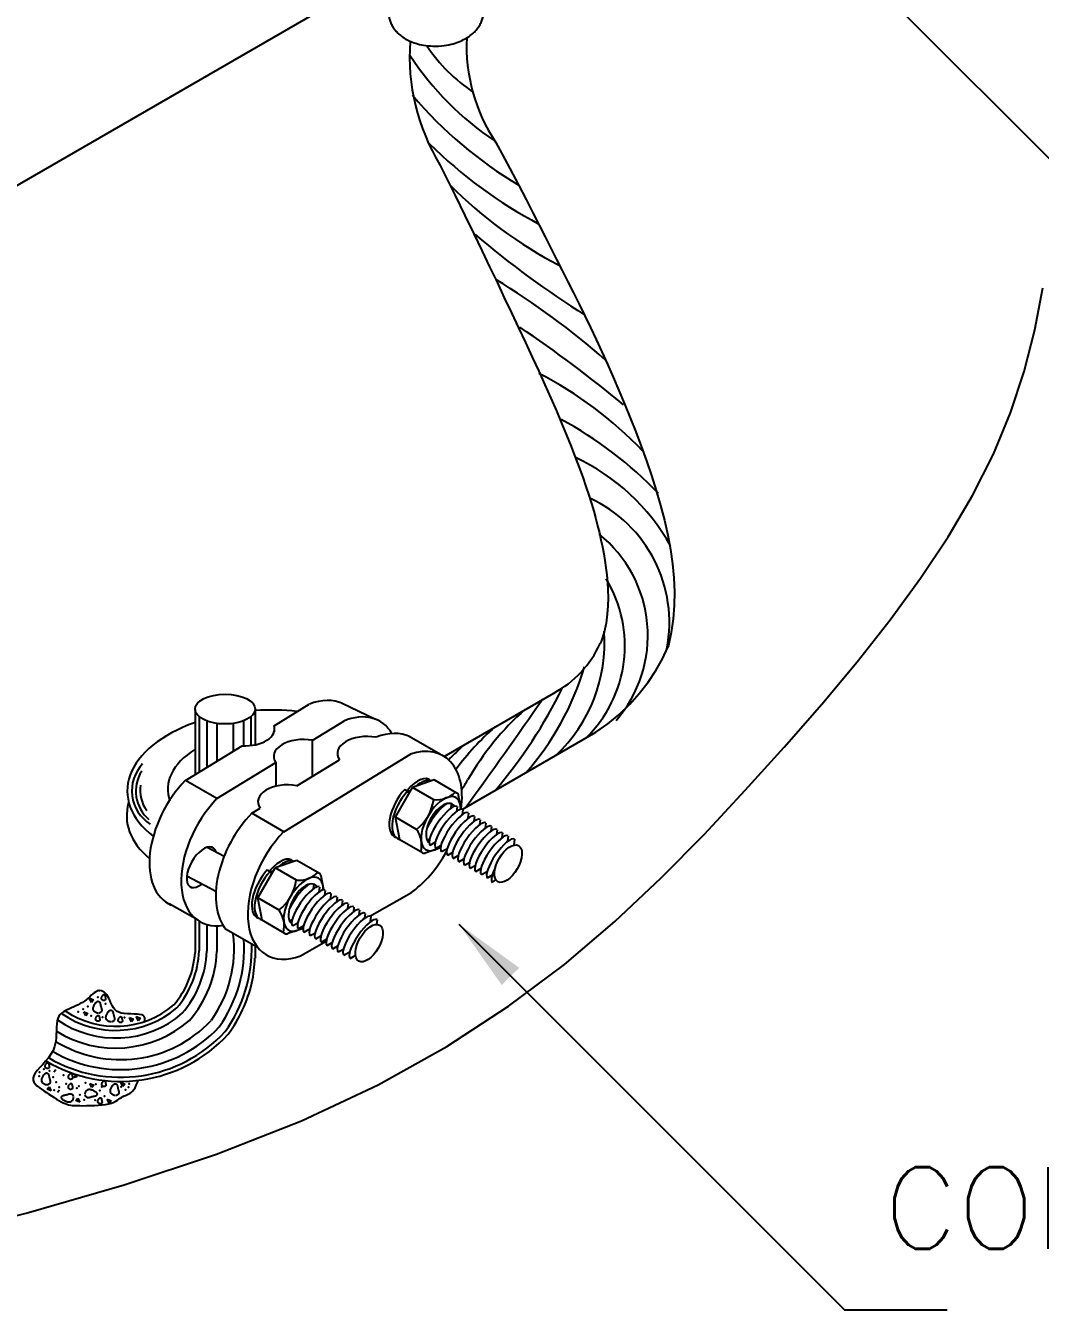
# Model space of a CAD drawing. Header units: millimetres. Extents: x -6284.5 to -6263.9, y -4400.2 to -4386.9.
# Drawn here: x -6270.668 to -6268.185, y -4395.699 to -4392.555 of the extents above; entities that cross this region are included whole.
import ezdxf

# ---------------------------------------------------------------- set-up
doc = ezdxf.new("R2010")
doc.units = ezdxf.units.MM
doc.header["$LTSCALE"] = 10
doc.layers.add('Termotécnica', color=7, linetype='Continuous')
doc.styles.add('r80', font='romans.shx')

msp = doc.modelspace()

# ---------------------------------------------------------------- linework, layer by layer
at = {"layer": 'Termotécnica', "color": 2}
for p, q in [((-6269.1208, -4391.9226), (-6267.5853, -4393.458)), ((-6271.1648, -4393.2202), (-6269.7803, -4392.4208)), ((-6269.6442, -4394.3439), (-6269.3754, -4394.1887)), ((-6270.2539, -4394.2286), (-6270.2539, -4394.3883)), ((-6270.1067, -4394.2271), (-6270.1067, -4394.3152)), ((-6269.5995, -4394.4734), (-6269.2724, -4394.2846)), ((-6269.7634, -4394.4927), (-6269.7211, -4394.4195)), ((-6269.7406, -4394.4246), (-6269.7337, -4394.4286)), ((-6269.7339, -4394.4257), (-6269.727, -4394.4297)), ((-6269.7339, -4394.4257), (-6269.7287, -4394.4329)), ((-6269.6683, -4394.4011), (-6269.7211, -4394.4195)), ((-6269.6691, -4394.4497), (-6269.7211, -4394.4195)), ((-6269.6126, -4394.4333), (-6269.6683, -4394.4011)), ((-6269.7337, -4394.4286), (-6269.7296, -4394.4344)), ((-6269.602, -4394.473), (-6269.6086, -4394.439)), ((-6269.6266, -4394.4595), (-6269.628, -4394.471)), ((-6269.6266, -4394.4595), (-6269.628, -4394.471)), ((-6269.6125, -4394.4665), (-6269.6141, -4394.479)), ((-6269.5986, -4394.4745), (-6269.6002, -4394.487)), ((-6269.5847, -4394.4825), (-6269.5861, -4394.4939)), ((-6269.7528, -4394.5476), (-6269.7634, -4394.4927)), ((-6269.7117, -4394.5225), (-6269.7634, -4394.4927)), ((-6269.5696, -4394.491), (-6269.5711, -4394.5023)), ((-6269.5562, -4394.4991), (-6269.5576, -4394.5104)), ((-6269.5422, -4394.5072), (-6269.5437, -4394.5185)), ((-6269.5283, -4394.5153), (-6269.5297, -4394.5266)), ((-6269.6972, -4394.5798), (-6269.7528, -4394.5476)), ((-6269.6856, -4394.5489), (-6269.6796, -4394.5455)), ((-6269.6856, -4394.5489), (-6269.6796, -4394.5455)), ((-6269.5146, -4394.5232), (-6269.5161, -4394.5346)), ((-6269.5009, -4394.5311), (-6269.5024, -4394.5425)), ((-6269.487, -4394.5389), (-6269.4885, -4394.5502)), ((-6269.4714, -4394.5462), (-6269.4732, -4394.5609)), ((-6270.1823, -4394.5889), (-6270.2242, -4394.5668)), ((-6269.6528, -4394.5674), (-6269.6902, -4394.5804)), ((-6269.6782, -4394.5607), (-6269.6657, -4394.5536)), ((-6269.6643, -4394.5687), (-6269.6518, -4394.5616)), ((-6269.6504, -4394.5767), (-6269.6378, -4394.5696)), ((-6269.6353, -4394.5852), (-6269.6228, -4394.5781)), ((-6270.0048, -4394.5982), (-6270.0576, -4394.6165)), ((-6269.9491, -4394.6303), (-6270.0048, -4394.5982)), ((-6269.6219, -4394.5933), (-6269.6093, -4394.5862)), ((-6269.6079, -4394.6014), (-6269.5954, -4394.5943)), ((-6269.594, -4394.6095), (-6269.5815, -4394.6024)), ((-6269.5803, -4394.6174), (-6269.5678, -4394.6103)), ((-6270.2029, -4394.6742), (-6270.2739, -4394.6368)), ((-6270.0999, -4394.6897), (-6270.0576, -4394.6165)), ((-6270.0771, -4394.6216), (-6270.0702, -4394.6257)), ((-6270.0704, -4394.6227), (-6270.0635, -4394.6267)), ((-6270.0704, -4394.6227), (-6270.0652, -4394.63)), ((-6270.0702, -4394.6257), (-6270.0661, -4394.6315)), ((-6270.0056, -4394.6467), (-6270.0576, -4394.6165)), ((-6269.9385, -4394.67), (-6269.9451, -4394.636)), ((-6269.5666, -4394.6253), (-6269.5541, -4394.6182)), ((-6269.5527, -4394.633), (-6269.5402, -4394.626)), ((-6269.5382, -4394.6407), (-6269.5257, -4394.6336)), ((-6269.526, -4394.6516), (-6269.5172, -4394.6456)), ((-6269.9631, -4394.6566), (-6269.9645, -4394.668)), ((-6269.949, -4394.6635), (-6269.9506, -4394.676)), ((-6269.9351, -4394.6715), (-6269.9367, -4394.684)), ((-6270.0893, -4394.7447), (-6270.0999, -4394.6897)), ((-6270.0482, -4394.7196), (-6270.0999, -4394.6897)), ((-6269.9212, -4394.6796), (-6269.9226, -4394.6909)), ((-6269.9061, -4394.688), (-6269.9076, -4394.6994)), ((-6269.8927, -4394.6961), (-6269.8941, -4394.7075)), ((-6269.8787, -4394.7042), (-6269.8802, -4394.7156)), ((-6270.2539, -4394.7392), (-6270.2539, -4394.824)), ((-6269.8648, -4394.7123), (-6269.8662, -4394.7237)), ((-6269.8511, -4394.7202), (-6269.8526, -4394.7316)), ((-6269.8374, -4394.7282), (-6269.8389, -4394.7395)), ((-6269.8235, -4394.7359), (-6269.825, -4394.7472)), ((-6270.0337, -4394.7768), (-6270.0893, -4394.7447)), ((-6269.9893, -4394.7645), (-6270.0267, -4394.7774)), ((-6270.0221, -4394.746), (-6270.0161, -4394.7426)), ((-6270.0147, -4394.7577), (-6270.0022, -4394.7506)), ((-6270.0008, -4394.7657), (-6269.9883, -4394.7586)), ((-6269.9869, -4394.7737), (-6269.9743, -4394.7667)), ((-6269.8083, -4394.744), (-6269.8097, -4394.7554)), ((-6269.6082, -4394.754), (-6268.6628, -4395.6993)), ((-6269.9718, -4394.7822), (-6269.9593, -4394.7751)), ((-6269.9583, -4394.7903), (-6269.9458, -4394.7832)), ((-6269.9444, -4394.7984), (-6269.9319, -4394.7913)), ((-6269.9305, -4394.8065), (-6269.9179, -4394.7994)), ((-6270.1067, -4394.8077), (-6270.1067, -4394.8373)), ((-6269.9168, -4394.8144), (-6269.9043, -4394.8073)), ((-6269.9031, -4394.8223), (-6269.8906, -4394.8152)), ((-6269.8892, -4394.8301), (-6269.8767, -4394.823)), ((-6269.874, -4394.8382), (-6269.8615, -4394.8311)), ((-6268.4128, -4395.6993), (-6268.6628, -4395.6993))]:
    msp.add_line(p, q, dxfattribs=at)
at = {"layer": 'Termotécnica', "color": 3}
for p, q in [((-6270.0603, -4394.2685), (-6269.9742, -4394.2159)), ((-6269.8133, -4394.2523), (-6269.8935, -4394.214)), ((-6270.0603, -4394.2685), (-6270.0603, -4394.2834)), ((-6269.9668, -4394.3044), (-6269.8899, -4394.2575)), ((-6269.6528, -4394.3389), (-6269.7296, -4394.2947)), ((-6270.2774, -4394.4027), (-6270.1381, -4394.3176)), ((-6269.9668, -4394.3042), (-6269.9668, -4394.3924)), ((-6270.2004, -4394.4471), (-6270.0562, -4394.359)), ((-6270.0562, -4394.359), (-6270.0562, -4394.4171)), ((-6270.0365, -4394.5279), (-6269.726, -4394.3383)), ((-6270.0047, -4394.4156), (-6269.9003, -4394.3518)), ((-6270.2004, -4394.4471), (-6270.2774, -4394.4027)), ((-6270.1147, -4394.4827), (-6270.0947, -4394.4705)), ((-6270.0365, -4394.5279), (-6270.1147, -4394.4827)), ((-6269.5995, -4394.4862), (-6269.5998, -4394.4843)), ((-6269.8262, -4394.7346), (-6269.7236, -4394.6764)), ((-6270.2463, -4394.7444), (-6270.3173, -4394.7043)), ((-6269.936, -4394.6832), (-6269.9363, -4394.6813)), ((-6270.0993, -4394.812), (-6270.1779, -4394.7672)), ((-6269.9955, -4394.832), (-6269.9326, -4394.7957))]:
    msp.add_line(p, q, dxfattribs=at)
at = {"layer": 'Termotécnica', "color": 1}
for p, q in [((-6270.2435, -4394.2466), (-6270.2435, -4394.3819)), ((-6270.2248, -4394.2567), (-6270.2248, -4394.3705)), ((-6270.2002, -4394.2625), (-6270.2002, -4394.3555)), ((-6270.1602, -4394.2627), (-6270.1602, -4394.331)), ((-6270.1356, -4394.2572), (-6270.1356, -4394.3176)), ((-6270.1169, -4394.2465), (-6270.1169, -4394.3169)), ((-6270.2435, -4394.7468), (-6270.2435, -4394.8199)), ((-6270.2248, -4394.7551), (-6270.2248, -4394.8203)), ((-6270.2002, -4394.7581), (-6270.2002, -4394.8209)), ((-6270.4902, -4394.9167), (-6270.4867, -4394.9166)), ((-6270.5122, -4394.9356), (-6270.5023, -4394.9398)), ((-6270.5073, -4394.9456), (-6270.5122, -4394.9356)), ((-6270.5023, -4394.9398), (-6270.5073, -4394.9456)), ((-6270.5264, -4394.9688), (-6270.5164, -4394.973)), ((-6270.5214, -4394.9788), (-6270.5264, -4394.9688)), ((-6270.5164, -4394.973), (-6270.5214, -4394.9788)), ((-6270.4142, -4394.983), (-6270.4042, -4394.9871)), ((-6270.4092, -4394.9929), (-6270.4142, -4394.983)), ((-6270.4042, -4394.9871), (-6270.4092, -4394.9929)), ((-6270.3976, -4394.9805), (-6270.3876, -4394.9846)), ((-6270.3926, -4394.9905), (-6270.3976, -4394.9805)), ((-6270.3876, -4394.9846), (-6270.3926, -4394.9905)), ((-6270.5995, -4395.1159), (-6270.5945, -4395.1101)), ((-6270.5505, -4395.1292), (-6270.5455, -4395.1234)), ((-6270.5433, -4395.1277), (-6270.5505, -4395.1292)), ((-6270.5455, -4395.1234), (-6270.5433, -4395.1277)), ((-6270.5114, -4395.1442), (-6270.5014, -4395.1483)), ((-6270.5064, -4395.1542), (-6270.5114, -4395.1442)), ((-6270.5014, -4395.1483), (-6270.5064, -4395.1542)), ((-6270.4358, -4395.1417), (-6270.4258, -4395.1459)), ((-6270.4308, -4395.1517), (-6270.4358, -4395.1417)), ((-6270.4258, -4395.1459), (-6270.4308, -4395.1517)), ((-6270.6161, -4395.1583), (-6270.6111, -4395.1525)), ((-6270.6062, -4395.1625), (-6270.6161, -4395.1583)), ((-6270.6111, -4395.1525), (-6270.6062, -4395.1625)), ((-6270.5904, -4395.1658), (-6270.5854, -4395.16)), ((-6270.5455, -4395.1857), (-6270.5405, -4395.1799)), ((-6270.5405, -4395.1799), (-6270.5355, -4395.1899)), ((-6270.5355, -4395.1899), (-6270.5455, -4395.1857)), ((-6270.469, -4395.1824), (-6270.4591, -4395.1866)), ((-6270.464, -4395.1924), (-6270.469, -4395.1824)), ((-6270.4591, -4395.1866), (-6270.464, -4395.1924))]:
    msp.add_line(p, q, dxfattribs=at)
at = {"layer": 'Termotécnica', "color": 2}
for points in [[(-6269.5176, -4392.8411), (-6269.5077, -4392.8592), (-6269.4833, -4392.9047), (-6269.4621, -4392.9448), (-6269.4434, -4392.9807), (-6269.4267, -4393.0132), (-6269.4114, -4393.0432), (-6269.3969, -4393.0718), (-6269.3827, -4393.0998), (-6269.3687, -4393.1273), (-6269.3548, -4393.1547), (-6269.341, -4393.182), (-6269.3272, -4393.2094), (-6269.3135, -4393.237), (-6269.2997, -4393.2651), (-6269.2859, -4393.2938), (-6269.272, -4393.3232), (-6269.258, -4393.3533), (-6269.244, -4393.3841), (-6269.23, -4393.4157), (-6269.2161, -4393.448), (-6269.2022, -4393.4811), (-6269.1885, -4393.5149), (-6269.1749, -4393.5494), (-6269.1616, -4393.5846), (-6269.1487, -4393.6204), (-6269.1364, -4393.6566), (-6269.1248, -4393.693), (-6269.1141, -4393.7295), (-6269.1046, -4393.7658), (-6269.0964, -4393.8019), (-6269.0897, -4393.8375), (-6269.0847, -4393.8725), (-6269.0815, -4393.9069), (-6269.0801, -4393.9409), (-6269.0806, -4393.9743), (-6269.0832, -4394.0074), (-6269.088, -4394.0401), (-6269.095, -4394.0726), (-6269.096, -4394.076)], [(-6269.6544, -4392.8957), (-6269.6436, -4392.9173), (-6269.617, -4392.9711), (-6269.5932, -4393.0198), (-6269.5715, -4393.0644), (-6269.5516, -4393.1059), (-6269.5328, -4393.1453), (-6269.5146, -4393.1834), (-6269.4967, -4393.221), (-6269.479, -4393.2582), (-6269.4617, -4393.2949), (-6269.4447, -4393.331), (-6269.4282, -4393.3663), (-6269.4123, -4393.4008), (-6269.3971, -4393.4344), (-6269.3827, -4393.4669), (-6269.369, -4393.4982), (-6269.3563, -4393.5284), (-6269.3443, -4393.5573), (-6269.3332, -4393.585), (-6269.3229, -4393.6115), (-6269.3135, -4393.6366), (-6269.3048, -4393.6605), (-6269.297, -4393.6831), (-6269.2899, -4393.7044), (-6269.2836, -4393.7245), (-6269.2779, -4393.7437), (-6269.2728, -4393.762), (-6269.2682, -4393.7797), (-6269.264, -4393.7969), (-6269.2602, -4393.8139), (-6269.2567, -4393.8307), (-6269.2534, -4393.8476), (-6269.2504, -4393.8646), (-6269.2478, -4393.8818), (-6269.2456, -4393.8994), (-6269.244, -4393.9174), (-6269.243, -4393.936), (-6269.2428, -4393.9552), (-6269.2433, -4393.9751), (-6269.2448, -4393.9959), (-6269.2477, -4394.0174), (-6269.2526, -4394.0396), (-6269.2599, -4394.0625), (-6269.2621, -4394.0674)], [(-6269.2724, -4394.2846), (-6269.2431, -4394.2642), (-6269.2155, -4394.2412), (-6269.1898, -4394.2162), (-6269.1662, -4394.1896), (-6269.1448, -4394.1618), (-6269.1259, -4394.1333), (-6269.1096, -4394.1046), (-6269.096, -4394.076)]]:
    msp.add_lwpolyline(points, dxfattribs=at)
at = {"layer": 'Termotécnica', "color": 1}
for points in [[(-6270.9173, -4395.5241), (-6270.6674, -4395.4612), (-6270.4275, -4395.3925), (-6270.2015, -4395.3175), (-6269.9932, -4395.2359), (-6269.8056, -4395.1478), (-6269.6373, -4395.0539), (-6269.4861, -4394.9553), (-6269.3497, -4394.8529), (-6269.2258, -4394.7478), (-6269.1123, -4394.6411), (-6269.0068, -4394.5337), (-6268.907, -4394.4266), (-6268.8112, -4394.3208), (-6268.7197, -4394.2161), (-6268.633, -4394.1126), (-6268.5521, -4394.0098), (-6268.4775, -4393.9078), (-6268.4101, -4393.8063), (-6268.3505, -4393.7052), (-6268.2995, -4393.6042), (-6268.2576, -4393.5032), (-6268.224, -4393.4019), (-6268.198, -4393.3), (-6268.1785, -4393.1971)], [(-6270.4902, -4394.9167), (-6270.4937, -4394.9177), (-6270.4971, -4394.9195), (-6270.5006, -4394.922), (-6270.5041, -4394.925), (-6270.5078, -4394.9283), (-6270.5116, -4394.9319), (-6270.5157, -4394.9355), (-6270.52, -4394.9391), (-6270.5247, -4394.9425), (-6270.5296, -4394.9457), (-6270.5347, -4394.9488), (-6270.54, -4394.9516), (-6270.5454, -4394.9543), (-6270.5508, -4394.9569), (-6270.5562, -4394.9594), (-6270.5615, -4394.9618), (-6270.5666, -4394.9641), (-6270.5716, -4394.9665), (-6270.5762, -4394.9691), (-6270.5804, -4394.9721), (-6270.5841, -4394.9756), (-6270.5873, -4394.9798), (-6270.5898, -4394.9848), (-6270.5915, -4394.9908), (-6270.5925, -4394.9979), (-6270.5929, -4395.006), (-6270.5931, -4395.0148), (-6270.5934, -4395.0241), (-6270.5941, -4395.0338), (-6270.5954, -4395.0437), (-6270.5978, -4395.0536), (-6270.6014, -4395.0632), (-6270.6065, -4395.0724), (-6270.6128, -4395.0813), (-6270.6197, -4395.0896), (-6270.6268, -4395.0976), (-6270.6338, -4395.1051), (-6270.64, -4395.1121), (-6270.6451, -4395.1187), (-6270.6486, -4395.1248), (-6270.6502, -4395.1305), (-6270.65, -4395.1357), (-6270.6482, -4395.1407), (-6270.6451, -4395.1453), (-6270.6408, -4395.1497), (-6270.6357, -4395.154), (-6270.63, -4395.1582), (-6270.624, -4395.1624), (-6270.6177, -4395.1666), (-6270.6114, -4395.1707), (-6270.6051, -4395.1748), (-6270.5989, -4395.1786), (-6270.5928, -4395.1823), (-6270.5871, -4395.1857), (-6270.5816, -4395.1887), (-6270.5766, -4395.1912), (-6270.5719, -4395.1933), (-6270.5676, -4395.1949), (-6270.5634, -4395.1961), (-6270.559, -4395.197), (-6270.5543, -4395.1977), (-6270.549, -4395.1981), (-6270.5431, -4395.1983), (-6270.5361, -4395.1984), (-6270.5282, -4395.1985), (-6270.5193, -4395.1984), (-6270.51, -4395.1982), (-6270.5003, -4395.1979), (-6270.4907, -4395.1973), (-6270.4814, -4395.1965), (-6270.4727, -4395.1953), (-6270.4649, -4395.1939), (-6270.4582, -4395.192), (-6270.4526, -4395.1899), (-6270.4478, -4395.1877), (-6270.4437, -4395.1853), (-6270.4401, -4395.1828), (-6270.4369, -4395.1805), (-6270.4338, -4395.1783), (-6270.4307, -4395.1764), (-6270.4275, -4395.1748), (-6270.4242, -4395.1734), (-6270.4208, -4395.172), (-6270.4173, -4395.1705), (-6270.4138, -4395.1686), (-6270.4104, -4395.1662), (-6270.407, -4395.1632), (-6270.4038, -4395.1593), (-6270.4006, -4395.1545), (-6270.3977, -4395.1487), (-6270.3949, -4395.1421), (-6270.3931, -4395.1365)], [(-6270.3774, -4394.9925), (-6270.3773, -4394.9922), (-6270.3769, -4394.9874), (-6270.3771, -4394.9834), (-6270.3783, -4394.9803), (-6270.3806, -4394.978), (-6270.3842, -4394.9763), (-6270.3894, -4394.9753), (-6270.3958, -4394.9747), (-6270.4032, -4394.9744), (-6270.411, -4394.9741), (-6270.4191, -4394.9737), (-6270.427, -4394.9729), (-6270.4343, -4394.9717), (-6270.4407, -4394.9698), (-6270.446, -4394.967), (-6270.4502, -4394.9635), (-6270.4536, -4394.9594), (-6270.4563, -4394.9549), (-6270.4586, -4394.9501), (-6270.4606, -4394.9452), (-6270.4626, -4394.9403), (-6270.4647, -4394.9356), (-6270.4672, -4394.9313), (-6270.47, -4394.9273), (-6270.473, -4394.9239), (-6270.4763, -4394.921), (-6270.4797, -4394.9188), (-6270.4832, -4394.9173), (-6270.4867, -4394.9166)], [(-6270.4773, -4394.9412), (-6270.4781, -4394.9411), (-6270.4788, -4394.9409), (-6270.4795, -4394.9406), (-6270.4802, -4394.9402), (-6270.4809, -4394.9398), (-6270.4815, -4394.9393), (-6270.482, -4394.9387), (-6270.4824, -4394.9382), (-6270.4828, -4394.9376), (-6270.483, -4394.9369), (-6270.4831, -4394.9363), (-6270.4831, -4394.9356), (-6270.4831, -4394.9349), (-6270.4829, -4394.9342), (-6270.4827, -4394.9334), (-6270.4824, -4394.9326), (-6270.482, -4394.9318), (-6270.4816, -4394.931), (-6270.4811, -4394.9302), (-6270.4805, -4394.9294), (-6270.4799, -4394.9287), (-6270.4793, -4394.928), (-6270.4787, -4394.9275), (-6270.4781, -4394.9271), (-6270.4776, -4394.9268), (-6270.477, -4394.9267), (-6270.4765, -4394.9267), (-6270.476, -4394.9268), (-6270.4756, -4394.927), (-6270.4752, -4394.9273), (-6270.4749, -4394.9276), (-6270.4746, -4394.928), (-6270.4744, -4394.9285), (-6270.4742, -4394.9289), (-6270.4741, -4394.9295), (-6270.474, -4394.93), (-6270.474, -4394.9307), (-6270.4739, -4394.9313), (-6270.4738, -4394.932), (-6270.4737, -4394.9327), (-6270.4735, -4394.9334), (-6270.4733, -4394.9342), (-6270.4731, -4394.9349), (-6270.473, -4394.9357), (-6270.4728, -4394.9365), (-6270.4728, -4394.9372), (-6270.4728, -4394.9379), (-6270.4729, -4394.9385), (-6270.4732, -4394.9391), (-6270.4735, -4394.9397), (-6270.474, -4394.9401), (-6270.4746, -4394.9405), (-6270.4752, -4394.9408), (-6270.4758, -4394.9411), (-6270.4766, -4394.9412)], [(-6270.4908, -4394.9721), (-6270.4923, -4394.972), (-6270.4938, -4394.9717), (-6270.4953, -4394.9712), (-6270.4968, -4394.9705), (-6270.4982, -4394.9697), (-6270.4994, -4394.9688), (-6270.5005, -4394.9678), (-6270.5014, -4394.9667), (-6270.5021, -4394.9655), (-6270.5027, -4394.9643), (-6270.503, -4394.963), (-6270.5032, -4394.9617), (-6270.5031, -4394.9603), (-6270.5029, -4394.9588), (-6270.5025, -4394.9573), (-6270.502, -4394.9557), (-6270.5014, -4394.954), (-6270.5006, -4394.9523), (-6270.4996, -4394.9506), (-6270.4986, -4394.949), (-6270.4976, -4394.9475), (-6270.4965, -4394.9461), (-6270.4953, -4394.945), (-6270.4942, -4394.9441), (-6270.4931, -4394.9435), (-6270.492, -4394.9431), (-6270.491, -4394.9431), (-6270.49, -4394.9432), (-6270.4891, -4394.9435), (-6270.4883, -4394.944), (-6270.4876, -4394.9447), (-6270.487, -4394.9455), (-6270.4865, -4394.9463), (-6270.4862, -4394.9473), (-6270.4859, -4394.9483), (-6270.4857, -4394.9495), (-6270.4854, -4394.9507), (-6270.4852, -4394.9519), (-6270.4849, -4394.9533), (-6270.4846, -4394.9547), (-6270.4842, -4394.9561), (-6270.4837, -4394.9576), (-6270.4833, -4394.9591), (-6270.4828, -4394.9606), (-6270.4825, -4394.9621), (-6270.4823, -4394.9636), (-6270.4822, -4394.965), (-6270.4824, -4394.9663), (-6270.4828, -4394.9675), (-6270.4835, -4394.9686), (-6270.4844, -4394.9696), (-6270.4854, -4394.9705), (-6270.4866, -4394.9712), (-6270.4879, -4394.9717), (-6270.4893, -4394.972)], [(-6270.4915, -4394.992), (-6270.4922, -4394.9919), (-6270.493, -4394.9917), (-6270.4937, -4394.9914), (-6270.4944, -4394.991), (-6270.4951, -4394.9906), (-6270.4957, -4394.9901), (-6270.4962, -4394.9896), (-6270.4966, -4394.989), (-6270.4969, -4394.9884), (-6270.4971, -4394.9878), (-6270.4973, -4394.9871), (-6270.4973, -4394.9864), (-6270.4972, -4394.9857), (-6270.4971, -4394.985), (-6270.4969, -4394.9843), (-6270.4966, -4394.9835), (-6270.4962, -4394.9826), (-6270.4957, -4394.9818), (-6270.4952, -4394.981), (-6270.4947, -4394.9802), (-6270.4941, -4394.9795), (-6270.4935, -4394.9789), (-6270.4929, -4394.9783), (-6270.4923, -4394.9779), (-6270.4917, -4394.9776), (-6270.4912, -4394.9775), (-6270.4907, -4394.9775), (-6270.4902, -4394.9776), (-6270.4897, -4394.9778), (-6270.4894, -4394.9781), (-6270.489, -4394.9784), (-6270.4888, -4394.9788), (-6270.4885, -4394.9793), (-6270.4884, -4394.9798), (-6270.4883, -4394.9803), (-6270.4882, -4394.9809), (-6270.4881, -4394.9815), (-6270.4881, -4394.9821), (-6270.488, -4394.9828), (-6270.4878, -4394.9835), (-6270.4877, -4394.9842), (-6270.4875, -4394.985), (-6270.4873, -4394.9858), (-6270.4871, -4394.9865), (-6270.487, -4394.9873), (-6270.4869, -4394.988), (-6270.487, -4394.9887), (-6270.4871, -4394.9894), (-6270.4873, -4394.99), (-6270.4877, -4394.9905), (-6270.4882, -4394.991), (-6270.4887, -4394.9914), (-6270.4893, -4394.9917), (-6270.49, -4394.9919), (-6270.4907, -4394.992)], [(-6270.4596, -4394.9937), (-6270.4611, -4394.9936), (-6270.4626, -4394.9933), (-6270.4641, -4394.9928), (-6270.4656, -4394.9921), (-6270.4669, -4394.9913), (-6270.4682, -4394.9904), (-6270.4693, -4394.9894), (-6270.4702, -4394.9883), (-6270.4709, -4394.9872), (-6270.4714, -4394.9859), (-6270.4718, -4394.9847), (-6270.4719, -4394.9833), (-6270.4719, -4394.9819), (-6270.4717, -4394.9805), (-6270.4713, -4394.9789), (-6270.4708, -4394.9773), (-6270.4701, -4394.9756), (-6270.4693, -4394.9739), (-6270.4684, -4394.9722), (-6270.4674, -4394.9706), (-6270.4663, -4394.9691), (-6270.4652, -4394.9677), (-6270.4641, -4394.9666), (-6270.463, -4394.9657), (-6270.4619, -4394.9651), (-6270.4608, -4394.9648), (-6270.4598, -4394.9647), (-6270.4588, -4394.9648), (-6270.4579, -4394.9652), (-6270.4571, -4394.9657), (-6270.4564, -4394.9663), (-6270.4558, -4394.9671), (-6270.4553, -4394.968), (-6270.4549, -4394.9689), (-6270.4547, -4394.97), (-6270.4544, -4394.9711), (-6270.4542, -4394.9723), (-6270.454, -4394.9736), (-6270.4537, -4394.9749), (-6270.4534, -4394.9763), (-6270.453, -4394.9778), (-6270.4525, -4394.9792), (-6270.452, -4394.9808), (-6270.4516, -4394.9823), (-6270.4512, -4394.9837), (-6270.451, -4394.9852), (-6270.451, -4394.9866), (-6270.4512, -4394.9879), (-6270.4516, -4394.9891), (-6270.4523, -4394.9903), (-6270.4531, -4394.9912), (-6270.4542, -4394.9921), (-6270.4554, -4394.9928), (-6270.4567, -4394.9933), (-6270.4581, -4394.9936)], [(-6270.4362, -4394.9951), (-6270.437, -4394.995), (-6270.4377, -4394.9948), (-6270.4384, -4394.9945), (-6270.4391, -4394.9941), (-6270.4398, -4394.9936), (-6270.4404, -4394.9931), (-6270.4409, -4394.9926), (-6270.4413, -4394.992), (-6270.4417, -4394.9914), (-6270.4419, -4394.9908), (-6270.442, -4394.9902), (-6270.442, -4394.9895), (-6270.442, -4394.9888), (-6270.4418, -4394.9881), (-6270.4416, -4394.9873), (-6270.4413, -4394.9865), (-6270.4409, -4394.9857), (-6270.4405, -4394.9849), (-6270.44, -4394.9841), (-6270.4394, -4394.9833), (-6270.4388, -4394.9826), (-6270.4382, -4394.9819), (-6270.4376, -4394.9814), (-6270.437, -4394.981), (-6270.4365, -4394.9807), (-6270.4359, -4394.9806), (-6270.4354, -4394.9806), (-6270.4349, -4394.9807), (-6270.4345, -4394.9808), (-6270.4341, -4394.9811), (-6270.4338, -4394.9815), (-6270.4335, -4394.9819), (-6270.4333, -4394.9823), (-6270.4331, -4394.9828), (-6270.433, -4394.9834), (-6270.4329, -4394.9839), (-6270.4329, -4394.9845), (-6270.4328, -4394.9852), (-6270.4327, -4394.9858), (-6270.4326, -4394.9866), (-6270.4324, -4394.9873), (-6270.4322, -4394.988), (-6270.432, -4394.9888), (-6270.4319, -4394.9896), (-6270.4317, -4394.9903), (-6270.4317, -4394.9911), (-6270.4317, -4394.9918), (-6270.4318, -4394.9924), (-6270.4321, -4394.993), (-6270.4324, -4394.9935), (-6270.4329, -4394.994), (-6270.4335, -4394.9944), (-6270.4341, -4394.9947), (-6270.4347, -4394.9949), (-6270.4355, -4394.995)], [(-6270.6151, -4395.1077), (-6270.6158, -4395.1076), (-6270.6166, -4395.1074), (-6270.6173, -4395.1071), (-6270.618, -4395.1067), (-6270.6187, -4395.1063), (-6270.6193, -4395.1058), (-6270.6198, -4395.1052), (-6270.6202, -4395.1047), (-6270.6205, -4395.1041), (-6270.6208, -4395.1034), (-6270.6209, -4395.1028), (-6270.6209, -4395.1021), (-6270.6209, -4395.1014), (-6270.6207, -4395.1007), (-6270.6205, -4395.0999), (-6270.6202, -4395.0991), (-6270.6198, -4395.0983), (-6270.6193, -4395.0975), (-6270.6188, -4395.0967), (-6270.6183, -4395.0959), (-6270.6177, -4395.0952), (-6270.6171, -4395.0945), (-6270.6165, -4395.094), (-6270.6159, -4395.0936), (-6270.6153, -4395.0933), (-6270.6148, -4395.0932), (-6270.6143, -4395.0932), (-6270.6138, -4395.0933), (-6270.6134, -4395.0935), (-6270.613, -4395.0938), (-6270.6126, -4395.0941), (-6270.6124, -4395.0945), (-6270.6122, -4395.095), (-6270.612, -4395.0954), (-6270.6119, -4395.096), (-6270.6118, -4395.0965), (-6270.6117, -4395.0972), (-6270.6117, -4395.0978), (-6270.6116, -4395.0985), (-6270.6114, -4395.0992), (-6270.6113, -4395.0999), (-6270.6111, -4395.1007), (-6270.6109, -4395.1014), (-6270.6107, -4395.1022), (-6270.6106, -4395.103), (-6270.6106, -4395.1037), (-6270.6106, -4395.1044), (-6270.6107, -4395.105), (-6270.611, -4395.1056), (-6270.6113, -4395.1062), (-6270.6118, -4395.1066), (-6270.6123, -4395.107), (-6270.613, -4395.1073), (-6270.6136, -4395.1076), (-6270.6143, -4395.1077)], [(-6270.617, -4395.1475), (-6270.6185, -4395.1474), (-6270.62, -4395.1471), (-6270.6215, -4395.1466), (-6270.6229, -4395.1459), (-6270.6243, -4395.1451), (-6270.6255, -4395.1442), (-6270.6266, -4395.1432), (-6270.6276, -4395.1421), (-6270.6283, -4395.1409), (-6270.6288, -4395.1397), (-6270.6291, -4395.1384), (-6270.6293, -4395.1371), (-6270.6293, -4395.1357), (-6270.6291, -4395.1342), (-6270.6287, -4395.1327), (-6270.6282, -4395.1311), (-6270.6275, -4395.1294), (-6270.6267, -4395.1277), (-6270.6258, -4395.126), (-6270.6248, -4395.1244), (-6270.6237, -4395.1229), (-6270.6226, -4395.1215), (-6270.6215, -4395.1204), (-6270.6204, -4395.1195), (-6270.6192, -4395.1189), (-6270.6182, -4395.1185), (-6270.6171, -4395.1184), (-6270.6162, -4395.1186), (-6270.6153, -4395.1189), (-6270.6144, -4395.1194), (-6270.6137, -4395.1201), (-6270.6131, -4395.1209), (-6270.6127, -4395.1217), (-6270.6123, -4395.1227), (-6270.612, -4395.1237), (-6270.6118, -4395.1249), (-6270.6116, -4395.1261), (-6270.6113, -4395.1273), (-6270.6111, -4395.1287), (-6270.6107, -4395.1301), (-6270.6103, -4395.1315), (-6270.6099, -4395.133), (-6270.6094, -4395.1345), (-6270.609, -4395.136), (-6270.6086, -4395.1375), (-6270.6084, -4395.139), (-6270.6084, -4395.1404), (-6270.6085, -4395.1417), (-6270.609, -4395.1429), (-6270.6096, -4395.144), (-6270.6105, -4395.145), (-6270.6115, -4395.1459), (-6270.6127, -4395.1466), (-6270.6141, -4395.1471), (-6270.6155, -4395.1474)], [(-6270.5582, -4395.1342), (-6270.5589, -4395.1341), (-6270.5597, -4395.1339), (-6270.5604, -4395.1336), (-6270.5611, -4395.1332), (-6270.5618, -4395.1327), (-6270.5624, -4395.1322), (-6270.5629, -4395.1317), (-6270.5633, -4395.1311), (-6270.5636, -4395.1305), (-6270.5639, -4395.1299), (-6270.564, -4395.1293), (-6270.564, -4395.1286), (-6270.564, -4395.1279), (-6270.5638, -4395.1272), (-6270.5636, -4395.1264), (-6270.5633, -4395.1256), (-6270.5629, -4395.1248), (-6270.5624, -4395.124), (-6270.5619, -4395.1232), (-6270.5614, -4395.1224), (-6270.5608, -4395.1217), (-6270.5602, -4395.121), (-6270.5596, -4395.1205), (-6270.559, -4395.1201), (-6270.5584, -4395.1198), (-6270.5579, -4395.1197), (-6270.5574, -4395.1197), (-6270.5569, -4395.1198), (-6270.5565, -4395.1199), (-6270.5561, -4395.1202), (-6270.5557, -4395.1206), (-6270.5555, -4395.121), (-6270.5553, -4395.1214), (-6270.5551, -4395.1219), (-6270.555, -4395.1225), (-6270.5549, -4395.123), (-6270.5548, -4395.1236), (-6270.5548, -4395.1243), (-6270.5547, -4395.1249), (-6270.5546, -4395.1256), (-6270.5544, -4395.1264), (-6270.5542, -4395.1271), (-6270.554, -4395.1279), (-6270.5538, -4395.1287), (-6270.5537, -4395.1294), (-6270.5537, -4395.1302), (-6270.5537, -4395.1309), (-6270.5538, -4395.1315), (-6270.5541, -4395.1321), (-6270.5544, -4395.1326), (-6270.5549, -4395.1331), (-6270.5554, -4395.1335), (-6270.5561, -4395.1338), (-6270.5567, -4395.134), (-6270.5574, -4395.1341)], [(-6270.5582, -4395.1588), (-6270.5589, -4395.1587), (-6270.5597, -4395.1585), (-6270.5604, -4395.1582), (-6270.5611, -4395.1578), (-6270.5618, -4395.1574), (-6270.5624, -4395.1569), (-6270.5629, -4395.1563), (-6270.5633, -4395.1558), (-6270.5636, -4395.1552), (-6270.5639, -4395.1545), (-6270.564, -4395.1539), (-6270.564, -4395.1532), (-6270.564, -4395.1525), (-6270.5638, -4395.1518), (-6270.5636, -4395.151), (-6270.5633, -4395.1503), (-6270.5629, -4395.1494), (-6270.5624, -4395.1486), (-6270.5619, -4395.1478), (-6270.5614, -4395.147), (-6270.5608, -4395.1463), (-6270.5602, -4395.1456), (-6270.5596, -4395.1451), (-6270.559, -4395.1447), (-6270.5584, -4395.1444), (-6270.5579, -4395.1443), (-6270.5574, -4395.1443), (-6270.5569, -4395.1444), (-6270.5565, -4395.1446), (-6270.5561, -4395.1449), (-6270.5557, -4395.1452), (-6270.5555, -4395.1456), (-6270.5553, -4395.1461), (-6270.5551, -4395.1466), (-6270.555, -4395.1471), (-6270.5549, -4395.1477), (-6270.5548, -4395.1483), (-6270.5548, -4395.1489), (-6270.5547, -4395.1496), (-6270.5546, -4395.1503), (-6270.5544, -4395.151), (-6270.5542, -4395.1518), (-6270.554, -4395.1525), (-6270.5538, -4395.1533), (-6270.5537, -4395.1541), (-6270.5537, -4395.1548), (-6270.5537, -4395.1555), (-6270.5538, -4395.1561), (-6270.5541, -4395.1567), (-6270.5544, -4395.1573), (-6270.5549, -4395.1577), (-6270.5554, -4395.1581), (-6270.5561, -4395.1584), (-6270.5567, -4395.1587), (-6270.5574, -4395.1588)], [(-6270.4765, -4395.1518), (-6270.4773, -4395.1517), (-6270.478, -4395.1515), (-6270.4787, -4395.1512), (-6270.4794, -4395.1508), (-6270.4801, -4395.1504), (-6270.4807, -4395.1499), (-6270.4812, -4395.1493), (-6270.4816, -4395.1488), (-6270.482, -4395.1482), (-6270.4822, -4395.1475), (-6270.4823, -4395.1469), (-6270.4823, -4395.1462), (-6270.4823, -4395.1455), (-6270.4821, -4395.1448), (-6270.4819, -4395.144), (-6270.4816, -4395.1432), (-6270.4812, -4395.1424), (-6270.4808, -4395.1416), (-6270.4803, -4395.1408), (-6270.4797, -4395.14), (-6270.4791, -4395.1393), (-6270.4785, -4395.1386), (-6270.4779, -4395.1381), (-6270.4773, -4395.1377), (-6270.4768, -4395.1374), (-6270.4762, -4395.1373), (-6270.4757, -4395.1373), (-6270.4752, -4395.1374), (-6270.4748, -4395.1376), (-6270.4744, -4395.1379), (-6270.4741, -4395.1382), (-6270.4738, -4395.1386), (-6270.4736, -4395.1391), (-6270.4734, -4395.1396), (-6270.4733, -4395.1401), (-6270.4732, -4395.1407), (-6270.4732, -4395.1413), (-6270.4731, -4395.1419), (-6270.473, -4395.1426), (-6270.4729, -4395.1433), (-6270.4727, -4395.144), (-6270.4725, -4395.1448), (-6270.4723, -4395.1455), (-6270.4722, -4395.1463), (-6270.472, -4395.1471), (-6270.472, -4395.1478), (-6270.472, -4395.1485), (-6270.4721, -4395.1491), (-6270.4724, -4395.1497), (-6270.4727, -4395.1503), (-6270.4732, -4395.1507), (-6270.4738, -4395.1511), (-6270.4744, -4395.1514), (-6270.475, -4395.1517), (-6270.4758, -4395.1518)], [(-6270.4488, -4395.1739), (-6270.4503, -4395.1738), (-6270.4518, -4395.1735), (-6270.4533, -4395.173), (-6270.4547, -4395.1723), (-6270.4561, -4395.1715), (-6270.4574, -4395.1706), (-6270.4585, -4395.1696), (-6270.4594, -4395.1685), (-6270.4601, -4395.1674), (-6270.4606, -4395.1661), (-6270.461, -4395.1649), (-6270.4611, -4395.1635), (-6270.4611, -4395.1621), (-6270.4609, -4395.1607), (-6270.4605, -4395.1591), (-6270.46, -4395.1575), (-6270.4593, -4395.1558), (-6270.4585, -4395.1541), (-6270.4576, -4395.1524), (-6270.4566, -4395.1508), (-6270.4555, -4395.1493), (-6270.4544, -4395.1479), (-6270.4533, -4395.1468), (-6270.4522, -4395.1459), (-6270.4511, -4395.1453), (-6270.45, -4395.145), (-6270.4489, -4395.1449), (-6270.448, -4395.145), (-6270.4471, -4395.1454), (-6270.4463, -4395.1459), (-6270.4456, -4395.1465), (-6270.445, -4395.1473), (-6270.4445, -4395.1482), (-6270.4441, -4395.1491), (-6270.4438, -4395.1502), (-6270.4436, -4395.1513), (-6270.4434, -4395.1525), (-6270.4432, -4395.1538), (-6270.4429, -4395.1551), (-6270.4426, -4395.1565), (-6270.4421, -4395.158), (-6270.4417, -4395.1594), (-6270.4412, -4395.161), (-6270.4408, -4395.1625), (-6270.4404, -4395.1639), (-6270.4402, -4395.1654), (-6270.4402, -4395.1668), (-6270.4404, -4395.1681), (-6270.4408, -4395.1693), (-6270.4414, -4395.1705), (-6270.4423, -4395.1714), (-6270.4434, -4395.1723), (-6270.4446, -4395.173), (-6270.4459, -4395.1735), (-6270.4473, -4395.1738)], [(-6270.5517, -4395.1779), (-6270.5518, -4395.1794), (-6270.5521, -4395.181), (-6270.5526, -4395.1825), (-6270.5533, -4395.1839), (-6270.5541, -4395.1853), (-6270.555, -4395.1865), (-6270.556, -4395.1876), (-6270.5571, -4395.1885), (-6270.5582, -4395.1893), (-6270.5595, -4395.1898), (-6270.5607, -4395.1901), (-6270.5621, -4395.1903), (-6270.5635, -4395.1902), (-6270.5649, -4395.19), (-6270.5665, -4395.1897), (-6270.5681, -4395.1891), (-6270.5698, -4395.1885), (-6270.5715, -4395.1877), (-6270.5732, -4395.1868), (-6270.5748, -4395.1858), (-6270.5763, -4395.1847), (-6270.5777, -4395.1836), (-6270.5788, -4395.1825), (-6270.5797, -4395.1813), (-6270.5803, -4395.1802), (-6270.5806, -4395.1791), (-6270.5807, -4395.1781), (-6270.5806, -4395.1771), (-6270.5802, -4395.1762), (-6270.5797, -4395.1754), (-6270.5791, -4395.1747), (-6270.5783, -4395.1741), (-6270.5774, -4395.1737), (-6270.5765, -4395.1733), (-6270.5754, -4395.173), (-6270.5743, -4395.1728), (-6270.5731, -4395.1725), (-6270.5718, -4395.1723), (-6270.5705, -4395.1721), (-6270.5691, -4395.1717), (-6270.5676, -4395.1713), (-6270.5662, -4395.1708), (-6270.5646, -4395.1704), (-6270.5631, -4395.1699), (-6270.5617, -4395.1696), (-6270.5602, -4395.1694), (-6270.5588, -4395.1693), (-6270.5575, -4395.1695), (-6270.5563, -4395.1699), (-6270.5551, -4395.1706), (-6270.5542, -4395.1715), (-6270.5533, -4395.1725), (-6270.5526, -4395.1737), (-6270.5521, -4395.175), (-6270.5518, -4395.1764)], [(-6270.5228, -4395.1706), (-6270.5227, -4395.1691), (-6270.5224, -4395.1676), (-6270.5219, -4395.1661), (-6270.5212, -4395.1646), (-6270.5204, -4395.1632), (-6270.5195, -4395.162), (-6270.5185, -4395.1609), (-6270.5174, -4395.16), (-6270.5162, -4395.1593), (-6270.515, -4395.1587), (-6270.5137, -4395.1584), (-6270.5124, -4395.1583), (-6270.511, -4395.1583), (-6270.5095, -4395.1585), (-6270.508, -4395.1589), (-6270.5064, -4395.1594), (-6270.5047, -4395.1601), (-6270.503, -4395.1609), (-6270.5013, -4395.1618), (-6270.4996, -4395.1628), (-6270.4981, -4395.1638), (-6270.4968, -4395.1649), (-6270.4956, -4395.1661), (-6270.4947, -4395.1672), (-6270.4941, -4395.1683), (-6270.4938, -4395.1694), (-6270.4937, -4395.1704), (-6270.4939, -4395.1714), (-6270.4942, -4395.1723), (-6270.4947, -4395.1731), (-6270.4954, -4395.1738), (-6270.4961, -4395.1744), (-6270.497, -4395.1749), (-6270.498, -4395.1752), (-6270.499, -4395.1755), (-6270.5001, -4395.1757), (-6270.5013, -4395.176), (-6270.5026, -4395.1762), (-6270.504, -4395.1765), (-6270.5054, -4395.1768), (-6270.5068, -4395.1772), (-6270.5083, -4395.1777), (-6270.5098, -4395.1781), (-6270.5113, -4395.1786), (-6270.5128, -4395.1789), (-6270.5143, -4395.1791), (-6270.5156, -4395.1792), (-6270.517, -4395.179), (-6270.5182, -4395.1786), (-6270.5193, -4395.1779), (-6270.5203, -4395.177), (-6270.5211, -4395.176), (-6270.5218, -4395.1748), (-6270.5223, -4395.1735), (-6270.5227, -4395.1721)], [(-6270.4861, -4395.1938), (-6270.4868, -4395.1937), (-6270.4876, -4395.1935), (-6270.4883, -4395.1932), (-6270.489, -4395.1928), (-6270.4897, -4395.1924), (-6270.4903, -4395.1919), (-6270.4908, -4395.1913), (-6270.4912, -4395.1908), (-6270.4916, -4395.1902), (-6270.4918, -4395.1895), (-6270.4919, -4395.1889), (-6270.4919, -4395.1882), (-6270.4919, -4395.1875), (-6270.4917, -4395.1868), (-6270.4915, -4395.186), (-6270.4912, -4395.1853), (-6270.4908, -4395.1844), (-6270.4904, -4395.1836), (-6270.4898, -4395.1828), (-6270.4893, -4395.182), (-6270.4887, -4395.1813), (-6270.4881, -4395.1806), (-6270.4875, -4395.1801), (-6270.4869, -4395.1797), (-6270.4864, -4395.1794), (-6270.4858, -4395.1793), (-6270.4853, -4395.1793), (-6270.4848, -4395.1794), (-6270.4844, -4395.1796), (-6270.484, -4395.1799), (-6270.4837, -4395.1802), (-6270.4834, -4395.1806), (-6270.4832, -4395.1811), (-6270.483, -4395.1816), (-6270.4829, -4395.1821), (-6270.4828, -4395.1827), (-6270.4828, -4395.1833), (-6270.4827, -4395.1839), (-6270.4826, -4395.1846), (-6270.4825, -4395.1853), (-6270.4823, -4395.186), (-6270.4821, -4395.1868), (-6270.4819, -4395.1875), (-6270.4818, -4395.1883), (-6270.4816, -4395.1891), (-6270.4816, -4395.1898), (-6270.4816, -4395.1905), (-6270.4817, -4395.1912), (-6270.482, -4395.1918), (-6270.4823, -4395.1923), (-6270.4828, -4395.1928), (-6270.4833, -4395.1931), (-6270.484, -4395.1935), (-6270.4846, -4395.1937), (-6270.4854, -4395.1938)]]:
    msp.add_lwpolyline(points, dxfattribs=at)
at = {"layer": 'Termotécnica', "color": 2}
for centre, radius, start, end in [((-6269.218, -4392.6305), 0.5106, 175.9492, 211.2867), ((-6269.1613, -4392.6043), 0.4279, 177.3698, 213.609), ((-6269.4966, -4393.9618), 0.2572, 298.1099, 335.7636), ((-6269.7812, -4394.4336), 0.1128, 307.9969, 352.0248), ((-6269.6624, -4394.3844), 0.0653, 263.8108, 314.501), ((-6269.6169, -4394.4406), 0.00846, 10.8846, 60), ((-6269.7646, -4394.5611), 0.0655, 345.5818, 36.1065), ((-6269.693, -4394.5724), 0.00846, 240, 289.1165), ((-6270.1177, -4394.6307), 0.1128, 307.9969, 352.0248), ((-6269.9989, -4394.5814), 0.0653, 263.8108, 314.501), ((-6269.9534, -4394.6376), 0.00846, 10.8846, 60), ((-6270.1011, -4394.7582), 0.0655, 345.5818, 36.1065), ((-6270.0295, -4394.7695), 0.00846, 240, 289.1165), ((-6270.475, -4394.8092), 0.2216, 319.8744, 356.1719), ((-6270.4659, -4394.824), 0.3589, 348.1354, 357.8788), ((-6270.4636, -4394.8138), 0.3589, 324.1919, 346.467), ((-6270.4482, -4394.7825), 0.2216, 236.1528, 310.0848), ((-6270.4362, -4394.7802), 0.3589, 239.3519, 317.2769)]:
    msp.add_arc(centre, radius, start, end, dxfattribs=at)
at = {"layer": 'Termotécnica', "color": 1}
for centre, radius, start, end in [((-6269.1056, -4392.2189), 0.7445, 213.3036, 236.2482), ((-6269.341, -4392.3718), 0.4167, 213.9908, 236.328), ((-6268.932, -4392.0552), 1.0358, 220.3416, 239.2699), ((-6268.8901, -4392.0489), 1.1207, 225.1606, 242.2575), ((-6268.8591, -4392.1769), 1.0883, 224.9035, 242.5146), ((-6268.1183, -4391.374), 2.2282, 229.4213, 237.9969), ((-6270.5373, -4394.8468), 1.9572, 48.8262, 58.5919), ((-6271.0774, -4395.7262), 2.9219, 50.1454, 56.368), ((-6269.8429, -4394.2487), 0.946, 43.6057, 62.9077), ((-6269.8042, -4394.3531), 0.946, 43.6057, 61.8473), ((-6269.5396, -4394.0796), 0.5153, 29.1817, 65.1203), ((-6269.4282, -4394.0164), 0.3357, 348.985, 65.2471), ((-6269.463, -4394.0478), 0.3177, 319.0379, 51.2654), ((-6269.518, -4394.0726), 0.3163, 314.3769, 31.2115), ((-6269.6283, -4394.0663), 0.3769, 313.1537, 4.2817), ((-6269.9551, -4393.9306), 0.6829, 318.4159, 343.5249), ((-6282.3276, -4385.2128), 15.7442, 323.99092, 325.17871), ((-6270.486, -4393.6137), 1.2639, 319.9807, 333.5927), ((-6268.9776, -4394.7535), 0.7034, 131.7806, 149.8631), ((-6269.0513, -4394.7961), 0.7034, 131.7806, 143.2993), ((-6269.1251, -4394.8387), 0.7034, 131.7806, 136.2743), ((-6270.3123, -4394.4279), 0.0963, 136.5351, 237.755), ((-6270.3072, -4394.4289), 0.0914, 147.6873, 229.4287), ((-6270.3086, -4394.4272), 0.0798, 170.4215, 217.651), ((-6270.1801, -4394.059), 0.6853, 327.6945, 330.1267), ((-6270.4636, -4394.8138), 0.3055, 324.8828, 6.5955), ((-6270.4636, -4394.8138), 0.3301, 324.4943, 3.7704), ((-6270.4636, -4394.8138), 0.3487, 324.2927, 1.7658), ((-6270.475, -4394.8092), 0.2317, 319.7241, 357.3632), ((-6270.475, -4394.8092), 0.2504, 319.3097, 357.4635), ((-6270.475, -4394.8092), 0.275, 318.9219, 357.5795), ((-6270.4483, -4394.7827), 0.2316, 235.0597, 310.3947), ((-6270.4362, -4394.7802), 0.3055, 238.6618, 316.586), ((-6270.4482, -4394.7825), 0.275, 238.1983, 311.0373), ((-6270.4482, -4394.7825), 0.2504, 235.3, 310.6494), ((-6270.4362, -4394.7802), 0.3487, 239.6119, 317.1761), ((-6270.4362, -4394.7802), 0.3301, 239.7335, 316.9745)]:
    msp.add_arc(centre, radius, start, end, dxfattribs=at)
at = {"layer": 'Termotécnica', "color": 2}
for centre, major_axis, ratio in [((-6270.1803, -4394.2279), (-0.0736, 0.0001), 0.495526), ((-6269.4871, -4394.6062), (-0.0255, -0.0441), 0.500279), ((-6269.8275, -4394.8006), (-0.0255, -0.0441), 0.500279)]:
    msp.add_ellipse(centre, major_axis=major_axis, ratio=ratio, dxfattribs=at)
at = {"layer": 'Termotécnica', "color": 3}
for centre, major_axis, ratio, start_param, end_param in [((-6269.9902, -4394.3957), (0.1032, 0.1784), 0.605501, 0.050793, 0.654032), ((-6269.9046, -4394.4361), (0.1032, 0.1784), 0.605501, 5.951176, 6.947318), ((-6270.131, -4394.2762), (-0.0719, 0), 0.577432, 1.471972, 3.327416), ((-6269.9888, -4394.3438), (-0.0724, 0), 0.574214, 4.402587, 6.65805), ((-6269.833, -4394.3366), (-0.0724, 0), 0.574214, 4.402587, 6.65805), ((-6269.8263, -4394.4764), (0.1032, 0.1784), 0.605501, 0.050793, 0.654032), ((-6269.7496, -4394.5206), (0.1032, 0.1784), 0.605501, 5.312086, 6.887493), ((-6270.2176, -4394.5268), (0.1021, 0.1768), 0.605501, 1.180363, 3.209212), ((-6270.0275, -4394.455), (-0.0724, 0), 0.574214, 4.392401, 6.664633), ((-6270.1398, -4394.5711), (0.1021, 0.1768), 0.605501, 1.18345, 3.59709), ((-6270.0552, -4394.6078), (0.1021, 0.1768), 0.605501, 1.176199, 2.925575), ((-6269.9769, -4394.6529), (0.1021, 0.1768), 0.605501, 1.175884, 3.777677), ((-6270.2378, -4394.615), (-0.0276, -0.0478), 0.500279, 2.679526, 7.156957), ((-6269.75, -4394.5206), (0.1032, 0.1784), 0.605501, 4.057273, 4.750279)]:
    msp.add_ellipse(centre, major_axis=major_axis, ratio=ratio, start_param=start_param, end_param=end_param, dxfattribs=at)
at = {"layer": 'Termotécnica', "color": 2}
for centre, major_axis, ratio, start_param, end_param in [((-6270.0794, -4394.4217), (0.3391, 0.0082), 0.564445, 1.332797, 1.635981), ((-6270.0809, -4394.4227), (-0.3389, -0.0082), 0.564918, 5.237741, 6.891096), ((-6270.071, -4394.4197), (0.2498, 0.006), 0.564445, 2.381332, 3.336274), ((-6269.7226, -4394.4727), (-0.0422, -0.0723), 0.440757, 3.023327, 4.28105), ((-6269.7253, -4394.4711), (-0.0404, -0.0693), 0.499695, -1.988379, 0.104156), ((-6269.7157, -4394.4768), (-0.0422, -0.0723), 0.440757, 3.185665, 4.034466), ((-6270.0821, -4394.4834), (0.3391, 0.0082), 0.564445, 2.959952, 3.711341), ((-6269.7184, -4394.4752), (-0.0404, -0.0693), 0.499695, 4.294745, 6.435996), ((-6269.6519, -4394.5083), (-0.0367, -0.0636), 0.500279, -3.871922, 0.848217), ((-6269.6519, -4394.5083), (-0.0276, -0.0478), 0.500279, 2.861531, 6.228609), ((-6270.0591, -4394.6698), (-0.0422, -0.0723), 0.440757, 3.023327, 4.28105), ((-6270.0522, -4394.6738), (-0.0422, -0.0723), 0.440757, 3.185665, 4.034466), ((-6270.0618, -4394.6682), (-0.0404, -0.0693), 0.499695, -1.988379, 0.104156), ((-6270.0549, -4394.6722), (-0.0404, -0.0693), 0.499695, 4.294745, 6.435996), ((-6269.9884, -4394.7053), (-0.0367, -0.0636), 0.500279, -3.871922, 0.848217), ((-6269.9884, -4394.7053), (-0.0276, -0.0478), 0.500279, 2.861531, 6.228609)]:
    msp.add_ellipse(centre, major_axis=major_axis, ratio=ratio, start_param=start_param, end_param=end_param, dxfattribs=at)
at = {"layer": 'Termotécnica', "color": 1}
for centre, major_axis, ratio, start_param, end_param in [((-6269.6592, -4394.5051), (-0.0329, -0.0475), 0.279135, 3.653434, 5.169979), ((-6269.6592, -4394.5051), (-0.0329, -0.0475), 0.279135, 3.653434, 5.169979), ((-6269.6452, -4394.5137), (-0.033, -0.0474), 0.281547, 3.158868, 6.283185), ((-6269.6313, -4394.5212), (-0.033, -0.0474), 0.281547, 3.158868, 6.283185), ((-6269.6174, -4394.5293), (-0.033, -0.0474), 0.281547, 3.158868, 6.283185), ((-6269.6023, -4394.5377), (-0.033, -0.0474), 0.281547, 3.158868, 6.283185), ((-6269.5889, -4394.5458), (-0.033, -0.0474), 0.281547, 3.158868, 6.283185), ((-6269.5749, -4394.5539), (-0.033, -0.0474), 0.281547, 3.158868, 6.283185), ((-6269.561, -4394.562), (-0.033, -0.0474), 0.281547, 3.158868, 6.283185), ((-6269.5473, -4394.5699), (-0.033, -0.0474), 0.281547, 3.158868, 6.283185), ((-6269.5336, -4394.5779), (-0.033, -0.0474), 0.281547, 3.158868, 6.283185), ((-6269.5197, -4394.5856), (-0.033, -0.0474), 0.281547, 3.158868, 6.283185), ((-6269.5045, -4394.5937), (-0.033, -0.0474), 0.281547, 3.158868, 6.283185), ((-6269.4942, -4394.6061), (0.0318, 0.0459), 0.279135, 1.992205, 3.141593), ((-6269.9957, -4394.7021), (-0.0329, -0.0475), 0.279135, 3.653434, 5.169979), ((-6269.9817, -4394.7107), (-0.033, -0.0474), 0.281547, 3.158868, 6.283185), ((-6269.9678, -4394.7183), (-0.033, -0.0474), 0.281547, 3.158868, 6.283185), ((-6269.9539, -4394.7263), (-0.033, -0.0474), 0.281547, 3.158868, 6.283185), ((-6269.9388, -4394.7347), (-0.033, -0.0474), 0.281547, 3.158868, 6.283185), ((-6269.9254, -4394.7428), (-0.033, -0.0474), 0.281547, 3.158868, 6.283185), ((-6269.9114, -4394.7509), (-0.033, -0.0474), 0.281547, 3.158868, 6.283185), ((-6269.8975, -4394.759), (-0.033, -0.0474), 0.281547, 3.158868, 6.283185), ((-6269.8838, -4394.767), (-0.033, -0.0474), 0.281547, 3.158868, 6.283185), ((-6269.8701, -4394.7749), (-0.033, -0.0474), 0.281547, 3.158868, 6.283185), ((-6269.8562, -4394.7826), (-0.033, -0.0474), 0.281547, 3.158868, 6.283185), ((-6269.841, -4394.7908), (-0.033, -0.0474), 0.281547, 3.158868, 6.283185)]:
    msp.add_ellipse(centre, major_axis=major_axis, ratio=ratio, start_param=start_param, end_param=end_param, dxfattribs=at)
at = {"layer": 'Termotécnica', "color": 2, "ltscale": 1.6}
msp.add_open_spline([(-6269.7803, -4392.5223), (-6269.7801, -4392.526), (-6269.7801, -4392.5287), (-6269.7794, -4392.5322), (-6269.7771, -4392.5423), (-6269.7733, -4392.5519), (-6269.768, -4392.5611), (-6269.7611, -4392.5699), (-6269.7525, -4392.5782), (-6269.7418, -4392.5859), (-6269.7288, -4392.593), (-6269.713, -4392.599), (-6269.6938, -4392.6036), (-6269.6702, -4392.606), (-6269.6454, -4392.6047), (-6269.6226, -4392.6001), (-6269.6043, -4392.5937), (-6269.5895, -4392.5862), (-6269.5775, -4392.5779), (-6269.5679, -4392.5691), (-6269.5604, -4392.5599), (-6269.5547, -4392.5504), (-6269.5506, -4392.5405), (-6269.5484, -4392.5316), (-6269.5474, -4392.5238), (-6269.5474, -4392.5195), (-6269.5474, -4392.5174)], degree=3, knots=[6.165399, 6.165399, 6.165399, 6.165399, 6.25737, 6.349341, 6.441312, 6.533283, 6.631551, 6.73767, 6.855349, 6.988358, 7.139882, 7.312727, 7.511118, 7.744299, 8.028723, 8.257074, 8.452484, 8.622545, 8.771168, 8.901233, 9.016324, 9.120515, 9.21761, 9.310805, 9.367792, 9.424778, 9.424778, 9.424778, 9.424778], dxfattribs=at)
at = {"layer": 'Termotécnica', "color": 1}
for p in [(-6270.5164, -4394.9555), (-6270.4915, -4394.9331), (-6270.4732, -4394.9489), (-6270.5397, -4394.9688), (-6270.528, -4394.9622), (-6270.5081, -4394.9788), (-6270.4807, -4394.9821), (-6270.4267, -4394.983), (-6270.6344, -4395.1168), (-6270.6236, -4395.1093), (-6270.6103, -4395.1134), (-6270.6352, -4395.1259), (-6270.6286, -4395.1392), (-6270.6012, -4395.1284), (-6270.5937, -4395.1409), (-6270.5762, -4395.1242), (-6270.5696, -4395.145), (-6270.5222, -4395.1425), (-6270.4965, -4395.1459), (-6270.415, -4395.145), (-6270.5987, -4395.1608), (-6270.5862, -4395.1533), (-6270.543, -4395.1558), (-6270.538, -4395.1508), (-6270.5355, -4395.1716), (-6270.4865, -4395.1616), (-6270.4823, -4395.1525), (-6270.4757, -4395.1749), (-6270.435, -4395.1525), (-6270.4242, -4395.16), (-6270.4167, -4395.1533), (-6270.5255, -4395.1841), (-6270.4981, -4395.1849)]:
    msp.add_point(p, dxfattribs=at)
at = {"layer": 'Termotécnica', "color": 2}
msp.add_solid([(-6269.503, -4394.9033), (-6269.4602, -4394.8611), (-6269.6082, -4394.754)], dxfattribs=at)

# ---------------------------------------------------------------- texts
at = {"layer": 'Termotécnica', "color": 2, "style": 'r80'}
msp.add_text('CONECTOR MINI-GAR EM ', height=0.2, dxfattribs=at).set_placement((-6268.5672, -4395.5489))

doc.saveas('drawing.dxf')
